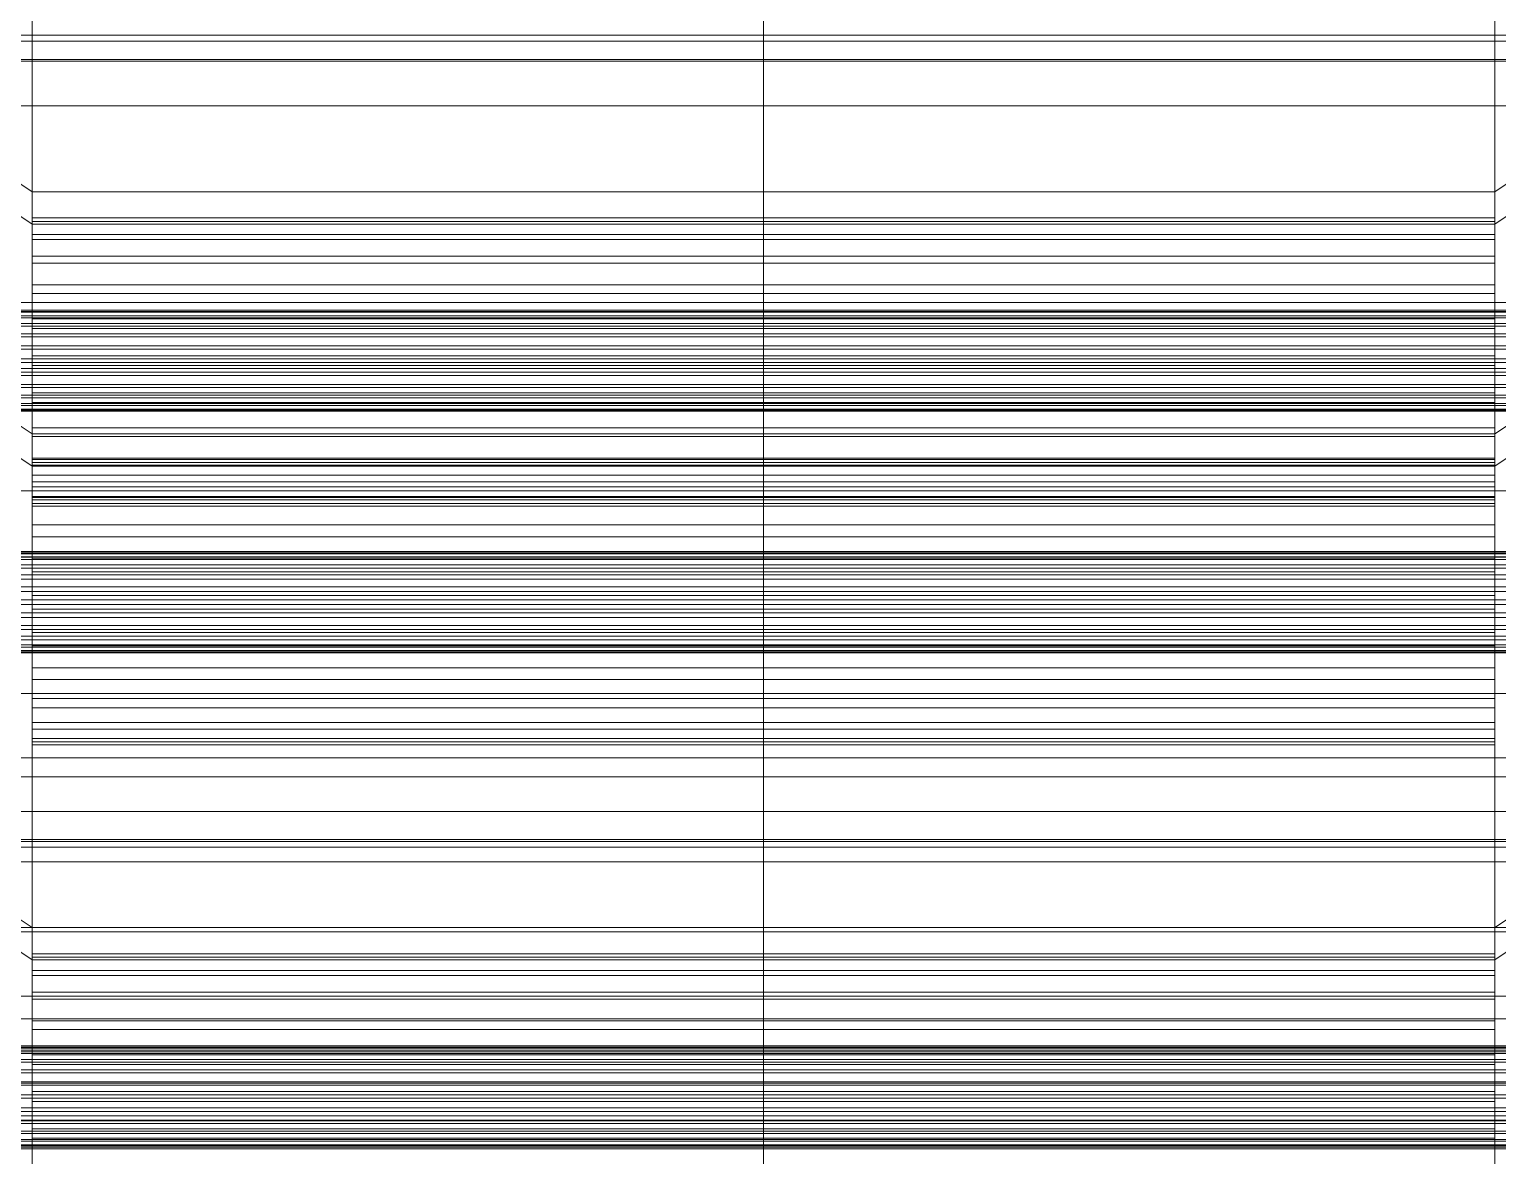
# Model space of a CAD drawing. Header units: millimetres. Extents: x -1970 to 34302, y -65268 to 6837.
# Drawn here: x -130.5 to 130.5, y -33264.8 to -33064.7 of the extents above; entities that cross this region are included whole.
import ezdxf

# ---------------------------------------------------------------- set-up
doc = ezdxf.new("R2010")
doc.units = ezdxf.units.MM
for name, color, linetype, lineweight in [('frontal_C01', 7, 'Continuous', 0), ('frontal_C02', 7, 'Continuous', 0), ('frontal_mezcladora', 7, 'Continuous', 0)]:
    doc.layers.add(name, color=color, linetype=linetype, lineweight=lineweight)

msp = doc.modelspace()

# ---------------------------------------------------------------- linework, layer by layer
at = {"layer": 'frontal_C01'}
for p, q in [((-130, -33136.571), (-130, -32954.92)), ((0, -33136.571), (0, -32954.92)), ((130, -33136.571), (130, -32954.92)), ((-130, -32960.639), (-130, -33142.29)), ((0, -32960.639), (0, -33142.29)), ((130, -32960.639), (130, -33142.29)), ((-450, -33065.73), (450, -33065.73)), ((-425, -33070.293), (425, -33070.293)), ((-130, -33136.571), (-228.298, -33070.972)), ((228.298, -33070.972), (130, -33136.571)), ((-228.298, -33076.691), (-130, -33142.29)), ((130, -33142.29), (228.298, -33076.691)), ((-130, -33433.268), (-130, -33136.571)), ((0, -33136.571), (-130, -33136.571)), ((0, -33433.268), (0, -33136.571)), ((130, -33136.571), (0, -33136.571)), ((130, -33433.268), (130, -33136.571)), ((-130, -33142.29), (-130, -33141.113)), ((-130, -33141.113), (-130, -33141.666)), ((-130, -33141.113), (130, -33141.113)), ((-130, -33141.666), (-130, -33143.909)), ((-130, -33141.666), (130, -33141.666)), ((130, -33141.666), (130, -33141.113)), ((130, -33141.113), (130, -33142.29)), ((130, -33143.909), (130, -33141.666)), ((-130, -33142.29), (-130, -33438.986)), ((-130, -33142.29), (0, -33142.29)), ((-130, -33145.115), (-130, -33142.29)), ((-130, -33142.29), (130, -33142.29)), ((-130, -33143.909), (-130, -33147.692)), ((-130, -33143.909), (130, -33143.909)), ((0, -33142.29), (0, -33438.986)), ((0, -33142.29), (130, -33142.29)), ((130, -33142.29), (130, -33438.986)), ((130, -33142.29), (130, -33145.115)), ((130, -33147.692), (130, -33143.909)), ((-130, -33149.397), (-130, -33145.115)), ((-130, -33145.115), (130, -33145.115)), ((130, -33145.115), (130, -33149.397)), ((-130, -33147.692), (-130, -33152.755)), ((-130, -33147.692), (130, -33147.692)), ((-130, -33154.843), (-130, -33149.397)), ((-130, -33149.397), (130, -33149.397)), ((130, -33152.755), (130, -33147.692)), ((130, -33149.397), (130, -33154.843)), ((-130, -33152.755), (-130, -33158.753)), ((-130, -33152.755), (130, -33152.755)), ((130, -33158.753), (130, -33152.755)), ((-130, -33161.083), (-130, -33154.843)), ((-130, -33154.843), (130, -33154.843)), ((130, -33154.843), (130, -33161.083)), ((-148, -33157.495), (148, -33157.495)), ((-148, -33157.69), (148, -33157.69)), ((-148, -33157.912), (148, -33157.912)), ((-148, -33158.486), (148, -33158.486)), ((-148, -33158.913), (148, -33158.913)), ((-148, -33159.826), (148, -33159.826)), ((-130, -33158.753), (-130, -33165.279)), ((130, -33158.753), (-130, -33158.753)), ((130, -33165.279), (130, -33158.753)), ((-148, -33160.43), (148, -33160.43)), ((-148, -33161.62), (148, -33161.62)), ((-148, -33162.36), (148, -33162.36)), ((-130, -33167.69), (-130, -33161.083)), ((-130, -33161.083), (130, -33161.083)), ((130, -33161.083), (130, -33167.69)), ((148, -33163.745), (-148, -33163.745)), ((-148, -33164.57), (148, -33164.57)), ((-148, -33166.057), (148, -33166.057)), ((-148, -33166.912), (148, -33166.912)), ((-130, -33165.279), (-130, -33171.887)), ((-130, -33165.279), (130, -33165.279)), ((-130, -33174.216), (-130, -33167.69)), ((-130, -33167.69), (130, -33167.69)), ((130, -33171.887), (130, -33165.279)), ((130, -33167.69), (130, -33174.216)), ((-148, -33168.399), (148, -33168.399)), ((-148, -33169.224), (148, -33169.224)), ((-148, -33170.61), (148, -33170.61)), ((-148, -33171.349), (148, -33171.349)), ((-148, -33172.539), (148, -33172.539)), ((-130, -33171.887), (-130, -33178.126)), ((-130, -33171.887), (130, -33171.887)), ((130, -33178.126), (130, -33171.887)), ((-148, -33173.143), (148, -33173.143)), ((-148, -33174.056), (148, -33174.056)), ((-148, -33174.484), (148, -33174.484)), ((-148, -33175.058), (148, -33175.058)), ((-148, -33175.279), (148, -33175.279)), ((-148, -33175.474), (148, -33175.474)), ((-130, -33180.214), (-130, -33174.216)), ((-130, -33174.216), (130, -33174.216)), ((130, -33174.216), (130, -33180.214)), ((-130, -33178.126), (-130, -33183.572)), ((-130, -33178.126), (130, -33178.126)), ((130, -33183.572), (130, -33178.126)), ((-130, -33185.277), (-130, -33180.214)), ((-130, -33180.214), (130, -33180.214)), ((130, -33180.214), (130, -33185.277)), ((-130, -33183.572), (-130, -33187.854)), ((-130, -33183.572), (130, -33183.572)), ((-130, -33189.06), (-130, -33185.277)), ((-130, -33185.277), (130, -33185.277)), ((130, -33187.854), (130, -33183.572)), ((130, -33185.277), (130, -33189.06)), ((-130, -33187.854), (-130, -33190.679)), ((-130, -33187.854), (130, -33187.854)), ((130, -33190.679), (130, -33187.854)), ((-130, -33191.303), (-130, -33189.06)), ((-130, -33189.06), (130, -33189.06)), ((-130, -33190.679), (-130, -33191.856)), ((-130, -33190.679), (130, -33190.679)), ((-130, -33191.856), (-130, -33191.303)), ((-130, -33191.303), (130, -33191.303)), ((130, -33189.06), (130, -33191.303)), ((130, -33191.856), (130, -33190.679)), ((130, -33191.303), (130, -33191.856)), ((-130, -33191.856), (130, -33191.856)), ((980, -33203.654), (-980, -33203.654)), ((980, -33208.654), (-980, -33208.654)), ((-425, -33225.051), (425, -33225.051)), ((425, -33236.482), (-425, -33236.482)), ((425, -33240.513), (-425, -33240.513)), ((-425, -33251.944), (425, -33251.944)), ((980, -33258.654), (-980, -33258.654)), ((980, -33263.654), (-980, -33263.654))]:
    msp.add_line(p, q, dxfattribs=at)
at = {"layer": 'frontal_C02'}
for p, q in [((-130, -33093.525), (-130, -32962.739)), ((0, -33093.525), (0, -32962.739)), ((130, -33093.525), (130, -32962.739)), ((-130, -32968.48), (-130, -33099.266)), ((0, -32968.48), (0, -33099.266)), ((130, -32968.48), (130, -33099.266)), ((-130, -33093.525), (-228.298, -33027.666)), ((228.298, -33027.666), (130, -33093.525)), ((-228.298, -33033.407), (-130, -33099.266)), ((130, -33099.266), (228.298, -33033.407)), ((425, -33066.756), (-425, -33066.756)), ((-425, -33078.232), (425, -33078.232)), ((-130, -33224.31), (-130, -33093.525)), ((0, -33093.525), (-130, -33093.525)), ((0, -33224.31), (0, -33093.525)), ((130, -33093.525), (0, -33093.525)), ((130, -33224.31), (130, -33093.525)), ((-130, -33099.266), (-130, -33098.172)), ((-130, -33098.172), (-130, -33098.808)), ((-130, -33098.172), (130, -33098.172)), ((-130, -33098.808), (-130, -33101.131)), ((-130, -33098.808), (130, -33098.808)), ((-130, -33099.266), (-130, -33230.051)), ((-130, -33099.266), (0, -33099.266)), ((-130, -33102.015), (-130, -33099.266)), ((-130, -33099.266), (130, -33099.266)), ((0, -33099.266), (0, -33230.051)), ((0, -33099.266), (130, -33099.266)), ((130, -33098.808), (130, -33098.172)), ((130, -33098.172), (130, -33099.266)), ((130, -33101.131), (130, -33098.808)), ((130, -33099.266), (130, -33230.051)), ((130, -33099.266), (130, -33102.015)), ((-130, -33101.131), (-130, -33104.982)), ((-130, -33101.131), (130, -33101.131)), ((-130, -33106.232), (-130, -33102.015)), ((-130, -33102.015), (130, -33102.015)), ((130, -33104.982), (130, -33101.131)), ((130, -33102.015), (130, -33106.232)), ((-130, -33104.982), (-130, -33110.099)), ((-130, -33104.982), (130, -33104.982)), ((130, -33110.099), (130, -33104.982)), ((-130, -33111.63), (-130, -33106.232)), ((-130, -33106.232), (130, -33106.232)), ((130, -33106.232), (130, -33111.63)), ((-130, -33110.099), (-130, -33116.133)), ((-130, -33110.099), (130, -33110.099)), ((130, -33116.133), (130, -33110.099)), ((-130, -33117.84), (-130, -33111.63)), ((-130, -33111.63), (130, -33111.63)), ((130, -33111.63), (130, -33117.84)), ((-450, -33113.242), (450, -33113.242)), ((-148, -33114.562), (148, -33114.562)), ((-148, -33114.787), (148, -33114.787)), ((-148, -33114.95), (148, -33114.95)), ((-148, -33115.611), (148, -33115.611)), ((-148, -33115.924), (148, -33115.924)), ((-148, -33116.975), (148, -33116.975)), ((-148, -33117.418), (148, -33117.418)), ((-130, -33116.133), (-130, -33122.673)), ((130, -33116.133), (-130, -33116.133)), ((-130, -33124.44), (-130, -33117.84)), ((-130, -33117.84), (130, -33117.84)), ((130, -33122.673), (130, -33116.133)), ((130, -33117.84), (130, -33124.44)), ((-148, -33118.788), (148, -33118.788)), ((-148, -33119.33), (148, -33119.33)), ((148, -33120.926), (-148, -33120.926)), ((-148, -33121.531), (148, -33121.531)), ((-148, -33123.243), (148, -33123.243)), ((-130, -33122.673), (-130, -33129.273)), ((-130, -33122.673), (130, -33122.673)), ((130, -33129.273), (130, -33122.673)), ((450, -33124.933), (-450, -33124.933)), ((-148, -33123.87), (148, -33123.87)), ((-148, -33125.582), (148, -33125.582)), ((-130, -33130.98), (-130, -33124.44)), ((-130, -33124.44), (130, -33124.44)), ((130, -33124.44), (130, -33130.98)), ((-148, -33126.187), (148, -33126.187)), ((-148, -33127.783), (148, -33127.783)), ((-148, -33128.325), (148, -33128.325)), ((-148, -33129.695), (148, -33129.695)), ((-148, -33130.138), (148, -33130.138)), ((-148, -33131.19), (148, -33131.19)), ((-130, -33129.273), (-130, -33135.484)), ((-130, -33129.273), (130, -33129.273)), ((-130, -33137.014), (-130, -33130.98)), ((-130, -33130.98), (130, -33130.98)), ((130, -33135.484), (130, -33129.273)), ((130, -33130.98), (130, -33137.014)), ((-148, -33131.503), (148, -33131.503)), ((-148, -33132.164), (148, -33132.164)), ((-148, -33132.326), (148, -33132.326)), ((-148, -33132.551), (148, -33132.551)), ((-130, -33135.484), (-130, -33140.881)), ((-130, -33135.484), (130, -33135.484)), ((130, -33140.881), (130, -33135.484)), ((-130, -33142.131), (-130, -33137.014)), ((-130, -33137.014), (130, -33137.014)), ((130, -33137.014), (130, -33142.131)), ((-130, -33140.881), (-130, -33145.098)), ((-130, -33140.881), (130, -33140.881)), ((130, -33145.098), (130, -33140.881)), ((-130, -33145.982), (-130, -33142.131)), ((-130, -33142.131), (130, -33142.131)), ((130, -33142.131), (130, -33145.982)), ((450, -33146.714), (-450, -33146.714)), ((-130, -33145.098), (-130, -33147.848)), ((-130, -33145.098), (130, -33145.098)), ((-130, -33148.305), (-130, -33145.982)), ((-130, -33145.982), (130, -33145.982)), ((130, -33147.848), (130, -33145.098)), ((130, -33145.982), (130, -33148.305)), ((-130, -33147.848), (-130, -33148.941)), ((-130, -33147.848), (130, -33147.848)), ((-130, -33148.941), (-130, -33148.305)), ((-130, -33148.305), (130, -33148.305)), ((-130, -33148.941), (130, -33148.941)), ((130, -33148.941), (130, -33147.848)), ((130, -33148.305), (130, -33148.941)), ((-450, -33158.405), (450, -33158.405)), ((-130, -33224.31), (-228.298, -33158.452)), ((228.298, -33158.452), (130, -33224.31)), ((-228.298, -33164.193), (-130, -33230.051)), ((130, -33230.051), (228.298, -33164.193)), ((-425, -33182.694), (425, -33182.694)), ((425, -33194.17), (-425, -33194.17)), ((425, -33197.541), (-425, -33197.541)), ((-425, -33209.017), (425, -33209.017)), ((-450, -33212.613), (450, -33212.613)), ((450, -33224.303), (-450, -33224.303)), ((-130, -33398.69), (-130, -33224.31)), ((0, -33224.31), (-130, -33224.31)), ((0, -33398.69), (0, -33224.31)), ((130, -33224.31), (0, -33224.31)), ((130, -33398.69), (130, -33224.31)), ((-130, -33230.051), (-130, -33228.957)), ((-130, -33228.957), (-130, -33229.593)), ((-130, -33228.957), (130, -33228.957)), ((-130, -33229.593), (-130, -33231.916)), ((-130, -33229.593), (130, -33229.593)), ((-130, -33230.051), (-130, -33404.431)), ((-130, -33230.051), (0, -33230.051)), ((-130, -33232.8), (-130, -33230.051)), ((-130, -33230.051), (130, -33230.051)), ((0, -33230.051), (0, -33404.431)), ((0, -33230.051), (130, -33230.051)), ((130, -33229.593), (130, -33228.957)), ((130, -33228.957), (130, -33230.051)), ((130, -33231.916), (130, -33229.593)), ((130, -33230.051), (130, -33404.431)), ((130, -33230.051), (130, -33232.8)), ((-130, -33231.916), (-130, -33235.767)), ((-130, -33231.916), (130, -33231.916)), ((-130, -33237.017), (-130, -33232.8)), ((-130, -33232.8), (130, -33232.8)), ((130, -33235.767), (130, -33231.916)), ((130, -33232.8), (130, -33237.017)), ((-130, -33235.767), (-130, -33240.884)), ((-130, -33235.767), (130, -33235.767)), ((-130, -33242.415), (-130, -33237.017)), ((-130, -33237.017), (130, -33237.017)), ((130, -33240.884), (130, -33235.767)), ((130, -33237.017), (130, -33242.415)), ((-130, -33240.884), (-130, -33246.918)), ((-130, -33240.884), (130, -33240.884)), ((130, -33246.918), (130, -33240.884)), ((-130, -33248.625), (-130, -33242.415)), ((-130, -33242.415), (130, -33242.415)), ((130, -33242.415), (130, -33248.625)), ((450, -33246.084), (-450, -33246.084)), ((-148, -33245.347), (148, -33245.347)), ((-148, -33245.573), (148, -33245.573)), ((-148, -33245.735), (148, -33245.735)), ((-148, -33246.396), (148, -33246.396)), ((-148, -33246.709), (148, -33246.709)), ((-148, -33247.76), (148, -33247.76)), ((-148, -33248.203), (148, -33248.203)), ((-130, -33246.918), (-130, -33253.458)), ((130, -33246.918), (-130, -33246.918)), ((-130, -33255.225), (-130, -33248.625)), ((-130, -33248.625), (130, -33248.625)), ((130, -33253.458), (130, -33246.918)), ((130, -33248.625), (130, -33255.225)), ((-148, -33249.573), (148, -33249.573)), ((-148, -33250.116), (148, -33250.116)), ((148, -33251.711), (-148, -33251.711)), ((-148, -33252.316), (148, -33252.316)), ((-130, -33253.458), (-130, -33260.058)), ((-130, -33253.458), (130, -33253.458)), ((130, -33260.058), (130, -33253.458)), ((-148, -33254.029), (148, -33254.029)), ((-148, -33254.655), (148, -33254.655)), ((-148, -33256.367), (148, -33256.367)), ((-130, -33261.765), (-130, -33255.225)), ((-130, -33255.225), (130, -33255.225)), ((130, -33255.225), (130, -33261.765)), ((-450, -33257.775), (450, -33257.775)), ((-148, -33256.972), (148, -33256.972)), ((-148, -33258.568), (148, -33258.568)), ((-148, -33259.11), (148, -33259.11)), ((-148, -33260.481), (148, -33260.481)), ((-148, -33260.923), (148, -33260.923)), ((-130, -33260.058), (-130, -33266.269)), ((-130, -33260.058), (130, -33260.058)), ((-130, -33267.799), (-130, -33261.765)), ((-130, -33261.765), (130, -33261.765)), ((130, -33266.269), (130, -33260.058)), ((130, -33261.765), (130, -33267.799)), ((-148, -33261.975), (148, -33261.975)), ((-148, -33262.288), (148, -33262.288)), ((-148, -33262.949), (148, -33262.949)), ((-148, -33263.111), (148, -33263.111)), ((-148, -33263.336), (148, -33263.336))]:
    msp.add_line(p, q, dxfattribs=at)
at = {"layer": 'frontal_mezcladora'}
for p, q in [((-575, -33070), (575, -33070)), ((575, -33210), (-575, -33210))]:
    msp.add_line(p, q, dxfattribs=at)

doc.saveas('drawing.dxf')
